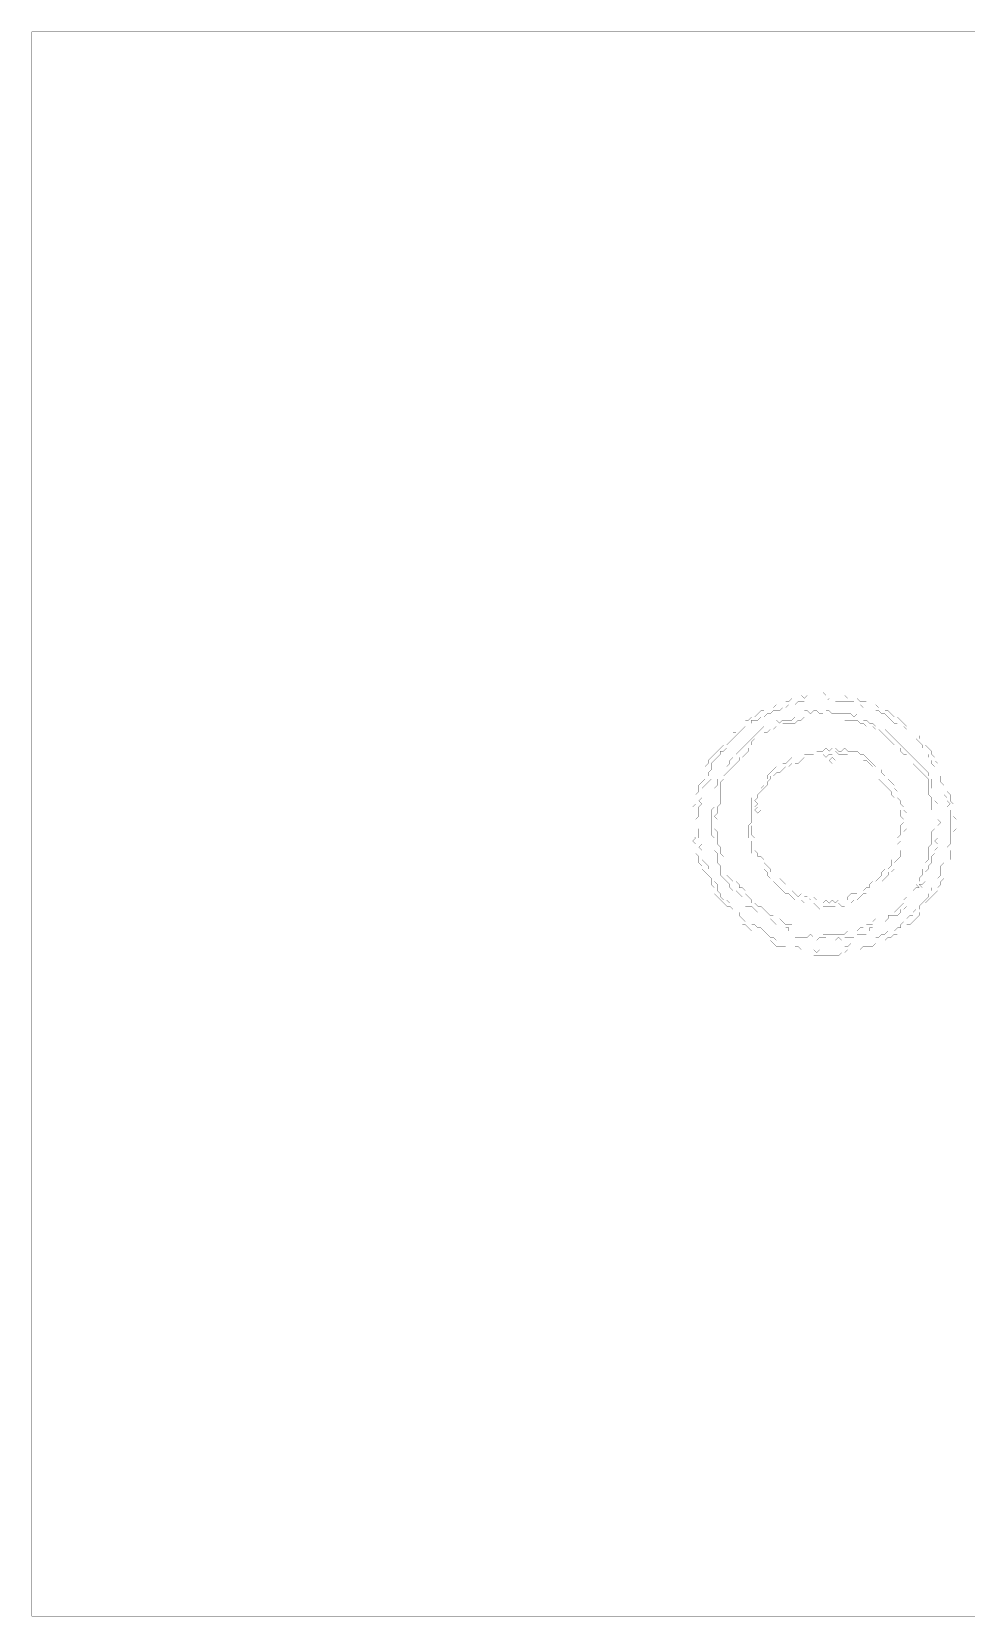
# Model space of a CAD drawing. Header units: metres. Extents: x 0 to 5007, y -5007 to 0.
# Drawn here: x 0 to 2970, y -5007 to 0 of the extents above; entities that cross this region are included whole.
import ezdxf

# ---------------------------------------------------------------- set-up
doc = ezdxf.new("R2010")
doc.units = ezdxf.units.M
doc.layers.add('conductor', color=1, linetype='Continuous')
doc.layers.add('substrate', color=5, linetype='Continuous')

msp = doc.modelspace()

# ---------------------------------------------------------------- linework, layer by layer
at = {"layer": 'conductor', "const_width": 0.5}
for points in [[(2449.7, -2106.7), (2439.9, -2116.5), (2430.1, -2116.5), (2420.3, -2116.5), (2410.5, -2126.3), (2400.7, -2126.3), (2390.9, -2126.3), (2381.1, -2136.1), (2371.3, -2136.1), (2361.5, -2145.9), (2351.7, -2145.9), (2341.9, -2145.9), (2332.1, -2155.7), (2322.3, -2155.7), (2312.5, -2165.5), (2302.7, -2165.5), (2292.9, -2175.3), (2283.1, -2175.3), (2273.3, -2175.3), (2273.3, -2185.1), (2263.5, -2194.9), (2253.7, -2194.9), (2243.9, -2204.7), (2234.1, -2214.5), (2224.3, -2224.3), (2214.5, -2234.1), (2204.7, -2243.9), (2194.9, -2253.7), (2194.9, -2263.5), (2185.1, -2273.3), (2175.3, -2273.3), (2175.3, -2283.1), (2165.5, -2292.9), (2155.7, -2302.7), (2145.9, -2312.5), (2145.9, -2322.3), (2145.9, -2332.1), (2136.1, -2341.9), (2136.1, -2351.7), (2145.9, -2361.5), (2136.1, -2371.3), (2126.3, -2381.1), (2116.5, -2390.9), (2116.5, -2400.7), (2116.5, -2410.5), (2116.5, -2420.3), (2106.7, -2430.1), (2116.5, -2439.9), (2106.7, -2449.7), (2106.7, -2459.5), (2106.7, -2469.3), (2106.7, -2479.1), (2096.9, -2488.9), (2096.9, -2498.7), (2096.9, -2508.5), (2106.7, -2518.3), (2106.7, -2528.1), (2106.7, -2537.9), (2106.7, -2547.7), (2116.5, -2557.5), (2116.5, -2567.3), (2106.7, -2577.1), (2116.5, -2586.9), (2116.5, -2596.7), (2116.5, -2606.5), (2116.5, -2616.3), (2126.3, -2626.1), (2136.1, -2635.9), (2136.1, -2645.7), (2145.9, -2655.5), (2155.7, -2665.3), (2155.7, -2675.1), (2155.7, -2684.9), (2165.5, -2694.7), (2165.5, -2704.5), (2165.5, -2714.3), (2175.3, -2724.1), (2175.3, -2733.9), (2185.1, -2743.7), (2194.9, -2743.7), (2204.7, -2753.5), (2214.5, -2753.5), (2224.3, -2763.3), (2224.3, -2773.1), (2234.1, -2782.9), (2234.1, -2792.7), (2243.9, -2802.5), (2253.7, -2812.3), (2263.5, -2812.3), (2273.3, -2822.1), (2283.1, -2822.1), (2292.9, -2831.9), (2302.7, -2831.9), (2312.5, -2841.7), (2322.3, -2851.5), (2332.1, -2861.3), (2341.9, -2861.3), (2351.7, -2871.1), (2361.5, -2871.1), (2371.3, -2880.9), (2381.1, -2880.9), (2390.9, -2880.9), (2400.7, -2880.9), (2410.5, -2890.7), (2420.3, -2890.7), (2430.1, -2900.5), (2439.9, -2900.5), (2449.7, -2900.5), (2459.5, -2900.5), (2469.3, -2900.5), (2479.1, -2910.3), (2488.9, -2900.5), (2498.7, -2900.5), (2508.5, -2900.5), (2518.3, -2900.5), (2528.1, -2900.5), (2537.9, -2900.5), (2547.7, -2900.5), (2557.5, -2900.5), (2567.3, -2890.7), (2577.1, -2890.7), (2586.9, -2880.9), (2596.7, -2880.9), (2606.5, -2880.9), (2616.3, -2871.1), (2626.1, -2871.1), (2635.9, -2871.1), (2645.7, -2871.1), (2655.5, -2871.1), (2665.3, -2861.3), (2675.1, -2861.3), (2684.9, -2851.5), (2694.7, -2851.5), (2704.5, -2841.7), (2714.3, -2841.7), (2724.1, -2841.7), (2733.9, -2831.9), (2743.7, -2831.9), (2743.7, -2822.1), (2753.5, -2812.3), (2763.3, -2812.3), (2763.3, -2802.5), (2773.1, -2792.7), (2782.9, -2792.7), (2782.9, -2782.9), (2792.7, -2773.1), (2802.5, -2773.1), (2802.5, -2763.3), (2812.3, -2753.5), (2822.1, -2743.7), (2831.9, -2733.9), (2831.9, -2724.1), (2841.7, -2714.3), (2841.7, -2704.5), (2851.5, -2694.7), (2861.3, -2684.9), (2861.3, -2675.1), (2871.1, -2665.3), (2871.1, -2655.5), (2871.1, -2645.7), (2871.1, -2635.9), (2880.9, -2626.1), (2880.9, -2616.3), (2880.9, -2606.5), (2890.7, -2596.7), (2890.7, -2586.9), (2890.7, -2577.1), (2900.5, -2567.3), (2900.5, -2557.5), (2900.5, -2547.7), (2900.5, -2537.9), (2900.5, -2528.1), (2900.5, -2518.3), (2900.5, -2508.5), (2900.5, -2498.7), (2900.5, -2488.9), (2900.5, -2479.1), (2900.5, -2469.3), (2900.5, -2459.5), (2890.7, -2449.7), (2900.5, -2439.9), (2890.7, -2430.1), (2890.7, -2420.3), (2880.9, -2410.5), (2880.9, -2400.7), (2880.9, -2390.9), (2880.9, -2381.1), (2871.1, -2371.3), (2871.1, -2361.5), (2871.1, -2351.7), (2861.3, -2351.7), (2851.5, -2341.9), (2851.5, -2332.1), (2851.5, -2322.3), (2841.7, -2312.5), (2841.7, -2302.7), (2831.9, -2292.9), (2831.9, -2283.1), (2822.1, -2273.3), (2812.3, -2263.5), (2812.3, -2253.7), (2802.5, -2243.9), (2792.7, -2234.1), (2792.7, -2224.3), (2782.9, -2224.3), (2773.1, -2224.3), (2763.3, -2214.5), (2763.3, -2204.7), (2753.5, -2194.9), (2743.7, -2194.9), (2733.9, -2185.1), (2724.1, -2185.1), (2714.3, -2175.3), (2704.5, -2165.5), (2694.7, -2155.7), (2684.9, -2155.7), (2675.1, -2145.9), (2665.3, -2145.9), (2655.5, -2136.1), (2645.7, -2136.1), (2635.9, -2136.1), (2626.1, -2136.1), (2616.3, -2126.3), (2606.5, -2126.3), (2596.7, -2116.5), (2586.9, -2116.5), (2577.1, -2116.5), (2567.3, -2116.5), (2557.5, -2116.5), (2547.7, -2116.5), (2537.9, -2116.5), (2528.1, -2106.7), (2518.3, -2106.7), (2508.5, -2116.5), (2498.7, -2106.7), (2488.9, -2106.7), (2479.1, -2106.7), (2469.3, -2106.7), (2459.5, -2106.7)], [(2430.1, -2155.7), (2439.9, -2145.9), (2449.7, -2145.9), (2459.5, -2155.7), (2469.3, -2145.9), (2479.1, -2145.9), (2488.9, -2155.7), (2498.7, -2155.7), (2508.5, -2145.9), (2518.3, -2145.9), (2528.1, -2155.7), (2537.9, -2155.7), (2547.7, -2155.7), (2557.5, -2155.7), (2567.3, -2155.7), (2577.1, -2155.7), (2586.9, -2155.7), (2596.7, -2165.5), (2606.5, -2155.7), (2616.3, -2165.5), (2626.1, -2175.3), (2635.9, -2175.3), (2645.7, -2185.1), (2655.5, -2185.1), (2665.3, -2194.9), (2675.1, -2194.9), (2684.9, -2204.7), (2694.7, -2204.7), (2704.5, -2214.5), (2714.3, -2224.3), (2724.1, -2234.1), (2733.9, -2243.9), (2743.7, -2253.7), (2753.5, -2263.5), (2763.3, -2273.3), (2773.1, -2283.1), (2782.9, -2292.9), (2792.7, -2302.7), (2802.5, -2312.5), (2812.3, -2322.3), (2822.1, -2332.1), (2831.9, -2341.9), (2831.9, -2351.7), (2841.7, -2361.5), (2841.7, -2371.3), (2841.7, -2381.1), (2841.7, -2390.9), (2851.5, -2400.7), (2851.5, -2410.5), (2851.5, -2420.3), (2851.5, -2430.1), (2861.3, -2439.9), (2861.3, -2449.7), (2861.3, -2459.5), (2861.3, -2469.3), (2861.3, -2479.1), (2861.3, -2488.9), (2871.1, -2498.7), (2861.3, -2508.5), (2861.3, -2518.3), (2861.3, -2528.1), (2861.3, -2537.9), (2861.3, -2547.7), (2851.5, -2557.5), (2861.3, -2567.3), (2861.3, -2577.1), (2851.5, -2586.9), (2851.5, -2596.7), (2841.7, -2606.5), (2841.7, -2616.3), (2841.7, -2626.1), (2831.9, -2635.9), (2831.9, -2645.7), (2822.1, -2655.5), (2822.1, -2665.3), (2822.1, -2675.1), (2822.1, -2684.9), (2812.3, -2694.7), (2802.5, -2694.7), (2812.3, -2704.5), (2802.5, -2714.3), (2792.7, -2714.3), (2792.7, -2724.1), (2782.9, -2733.9), (2773.1, -2743.7), (2763.3, -2743.7), (2763.3, -2753.5), (2763.3, -2763.3), (2753.5, -2773.1), (2743.7, -2773.1), (2743.7, -2782.9), (2733.9, -2792.7), (2724.1, -2792.7), (2714.3, -2792.7), (2704.5, -2792.7), (2704.5, -2802.5), (2694.7, -2812.3), (2684.9, -2812.3), (2675.1, -2812.3), (2665.3, -2822.1), (2655.5, -2831.9), (2645.7, -2831.9), (2645.7, -2841.7), (2635.9, -2851.5), (2626.1, -2851.5), (2616.3, -2851.5), (2606.5, -2851.5), (2596.7, -2861.3), (2586.9, -2861.3), (2577.1, -2861.3), (2567.3, -2861.3), (2557.5, -2871.1), (2547.7, -2861.3), (2537.9, -2871.1), (2528.1, -2871.1), (2518.3, -2871.1), (2508.5, -2861.3), (2498.7, -2861.3), (2488.9, -2861.3), (2479.1, -2871.1), (2469.3, -2861.3), (2459.5, -2851.5), (2449.7, -2861.3), (2439.9, -2861.3), (2430.1, -2861.3), (2420.3, -2861.3), (2410.5, -2861.3), (2400.7, -2851.5), (2390.9, -2841.7), (2390.9, -2831.9), (2381.1, -2831.9), (2371.3, -2822.1), (2361.5, -2812.3), (2351.7, -2822.1), (2341.9, -2812.3), (2332.1, -2802.5), (2322.3, -2802.5), (2312.5, -2792.7), (2302.7, -2782.9), (2292.9, -2782.9), (2283.1, -2773.1), (2273.3, -2763.3), (2263.5, -2763.3), (2253.7, -2763.3), (2243.9, -2753.5), (2243.9, -2743.7), (2243.9, -2733.9), (2234.1, -2724.1), (2224.3, -2714.3), (2214.5, -2714.3), (2204.7, -2704.5), (2204.7, -2694.7), (2194.9, -2684.9), (2185.1, -2675.1), (2175.3, -2665.3), (2175.3, -2655.5), (2175.3, -2645.7), (2175.3, -2635.9), (2165.5, -2626.1), (2165.5, -2616.3), (2165.5, -2606.5), (2165.5, -2596.7), (2155.7, -2586.9), (2155.7, -2577.1), (2155.7, -2567.3), (2155.7, -2557.5), (2155.7, -2547.7), (2145.9, -2537.9), (2145.9, -2528.1), (2145.9, -2518.3), (2145.9, -2508.5), (2145.9, -2498.7), (2145.9, -2488.9), (2145.9, -2479.1), (2145.9, -2469.3), (2145.9, -2459.5), (2155.7, -2449.7), (2155.7, -2439.9), (2155.7, -2430.1), (2155.7, -2420.3), (2155.7, -2410.5), (2155.7, -2400.7), (2155.7, -2390.9), (2165.5, -2381.1), (2165.5, -2371.3), (2165.5, -2361.5), (2175.3, -2351.7), (2185.1, -2341.9), (2194.9, -2332.1), (2194.9, -2322.3), (2204.7, -2312.5), (2204.7, -2302.7), (2214.5, -2292.9), (2224.3, -2292.9), (2224.3, -2283.1), (2234.1, -2273.3), (2243.9, -2263.5), (2253.7, -2253.7), (2263.5, -2243.9), (2273.3, -2234.1), (2283.1, -2224.3), (2292.9, -2214.5), (2302.7, -2204.7), (2312.5, -2194.9), (2322.3, -2194.9), (2332.1, -2194.9), (2341.9, -2185.1), (2351.7, -2175.3), (2361.5, -2185.1), (2371.3, -2175.3), (2381.1, -2175.3), (2390.9, -2175.3), (2400.7, -2175.3), (2410.5, -2165.5), (2420.3, -2165.5)], [(2537.9, -2273.3), (2528.1, -2283.1), (2518.3, -2283.1), (2508.5, -2292.9), (2498.7, -2283.1), (2488.9, -2292.9), (2479.1, -2292.9), (2469.3, -2292.9), (2459.5, -2292.9), (2449.7, -2292.9), (2439.9, -2292.9), (2430.1, -2302.7), (2420.3, -2312.5), (2410.5, -2312.5), (2400.7, -2302.7), (2400.7, -2312.5), (2390.9, -2322.3), (2381.1, -2322.3), (2371.3, -2332.1), (2361.5, -2341.9), (2351.7, -2341.9), (2341.9, -2351.7), (2332.1, -2351.7), (2332.1, -2361.5), (2322.3, -2371.3), (2322.3, -2381.1), (2312.5, -2390.9), (2302.7, -2400.7), (2292.9, -2410.5), (2292.9, -2420.3), (2283.1, -2430.1), (2292.9, -2439.9), (2283.1, -2449.7), (2283.1, -2459.5), (2283.1, -2469.3), (2283.1, -2479.1), (2283.1, -2488.9), (2283.1, -2498.7), (2273.3, -2508.5), (2273.3, -2518.3), (2273.3, -2528.1), (2273.3, -2537.9), (2283.1, -2547.7), (2283.1, -2557.5), (2283.1, -2567.3), (2283.1, -2577.1), (2283.1, -2586.9), (2292.9, -2596.7), (2292.9, -2606.5), (2302.7, -2606.5), (2312.5, -2616.3), (2312.5, -2626.1), (2322.3, -2635.9), (2332.1, -2645.7), (2332.1, -2655.5), (2341.9, -2665.3), (2351.7, -2675.1), (2361.5, -2675.1), (2371.3, -2684.9), (2381.1, -2694.7), (2381.1, -2704.5), (2390.9, -2714.3), (2400.7, -2714.3), (2410.5, -2724.1), (2420.3, -2733.9), (2430.1, -2724.1), (2439.9, -2733.9), (2449.7, -2733.9), (2459.5, -2743.7), (2469.3, -2733.9), (2479.1, -2743.7), (2479.1, -2753.5), (2488.9, -2753.5), (2498.7, -2753.5), (2508.5, -2743.7), (2518.3, -2753.5), (2528.1, -2743.7), (2537.9, -2753.5), (2547.7, -2743.7), (2557.5, -2743.7), (2567.3, -2743.7), (2577.1, -2743.7), (2577.1, -2733.9), (2586.9, -2724.1), (2596.7, -2724.1), (2606.5, -2724.1), (2616.3, -2714.3), (2626.1, -2714.3), (2635.9, -2704.5), (2645.7, -2704.5), (2645.7, -2694.7), (2655.5, -2684.9), (2665.3, -2684.9), (2675.1, -2675.1), (2684.9, -2665.3), (2684.9, -2655.5), (2694.7, -2645.7), (2704.5, -2645.7), (2714.3, -2635.9), (2714.3, -2626.1), (2714.3, -2616.3), (2724.1, -2606.5), (2733.9, -2596.7), (2733.9, -2586.9), (2733.9, -2577.1), (2733.9, -2567.3), (2743.7, -2557.5), (2733.9, -2547.7), (2743.7, -2537.9), (2743.7, -2528.1), (2743.7, -2518.3), (2743.7, -2508.5), (2753.5, -2498.7), (2753.5, -2488.9), (2743.7, -2479.1), (2743.7, -2469.3), (2743.7, -2459.5), (2733.9, -2449.7), (2724.1, -2439.9), (2724.1, -2430.1), (2724.1, -2420.3), (2714.3, -2410.5), (2714.3, -2400.7), (2704.5, -2390.9), (2694.7, -2381.1), (2684.9, -2371.3), (2675.1, -2361.5), (2684.9, -2351.7), (2675.1, -2351.7), (2665.3, -2341.9), (2655.5, -2332.1), (2655.5, -2322.3), (2645.7, -2312.5), (2635.9, -2302.7), (2626.1, -2302.7), (2616.3, -2292.9), (2606.5, -2292.9), (2596.7, -2292.9), (2586.9, -2292.9), (2577.1, -2283.1), (2567.3, -2283.1), (2557.5, -2283.1), (2547.7, -2283.1)], [(2518.3, -2302.7), (2528.1, -2292.9), (2537.9, -2302.7), (2528.1, -2312.5)], [(2283.1, -2459.5), (2292.9, -2449.7), (2302.7, -2459.5), (2292.9, -2469.3)]]:
    msp.add_lwpolyline(points, close=True, dxfattribs=at)
at = {"layer": 'substrate', "const_width": 0.5}
msp.add_lwpolyline([(2978.8, 0), (2969, 0), (2959.2, 0), (2949.4, 0), (2939.6, 0), (2929.8, 0), (2920.1, 0), (2910.3, 0), (2900.5, 0), (2890.7, 0), (2880.9, 0), (2871.1, 0), (2861.3, 0), (2851.5, 0), (2841.7, 0), (2831.9, 0), (2822.1, 0), (2812.3, 0), (2802.5, 0), (2792.7, 0), (2782.9, 0), (2773.1, 0), (2763.3, 0), (2753.5, 0), (2743.7, 0), (2733.9, 0), (2724.1, 0), (2714.3, 0), (2704.5, 0), (2694.7, 0), (2684.9, 0), (2675.1, 0), (2665.3, 0), (2655.5, 0), (2645.7, 0), (2635.9, 0), (2626.1, 0), (2616.3, 0), (2606.5, 0), (2596.7, 0), (2586.9, 0), (2577.1, 0), (2567.3, 0), (2557.5, 0), (2547.7, 0), (2537.9, 0), (2528.1, 0), (2518.3, 0), (2508.5, 0), (2498.7, 0), (2488.9, 0), (2479.1, 0), (2469.3, 0), (2459.5, 0), (2449.7, 0), (2439.9, 0), (2430.1, 0), (2420.3, 0), (2410.5, 0), (2400.7, 0), (2390.9, 0), (2381.1, 0), (2371.3, 0), (2361.5, 0), (2351.7, 0), (2341.9, 0), (2332.1, 0), (2322.3, 0), (2312.5, 0), (2302.7, 0), (2292.9, 0), (2283.1, 0), (2273.3, 0), (2263.5, 0), (2253.7, 0), (2243.9, 0), (2234.1, 0), (2224.3, 0), (2214.5, 0), (2204.7, 0), (2194.9, 0), (2185.1, 0), (2175.3, 0), (2165.5, 0), (2155.7, 0), (2145.9, 0), (2136.1, 0), (2126.3, 0), (2116.5, 0), (2106.7, 0), (2096.9, 0), (2087.2, 0), (2077.4, 0), (2067.6, 0), (2057.8, 0), (2048, 0), (2038.2, 0), (2028.4, 0), (2018.6, 0), (2008.8, 0), (1999, 0), (1989.2, 0), (1979.4, 0), (1969.6, 0), (1959.8, 0), (1950, 0), (1940.2, 0), (1930.4, 0), (1920.6, 0), (1910.8, 0), (1901, 0), (1891.2, 0), (1881.4, 0), (1871.6, 0), (1861.8, 0), (1852, 0), (1842.2, 0), (1832.4, 0), (1822.6, 0), (1812.8, 0), (1803, 0), (1793.2, 0), (1783.4, 0), (1773.6, 0), (1763.8, 0), (1754, 0), (1744.2, 0), (1734.4, 0), (1724.6, 0), (1714.8, 0), (1705, 0), (1695.2, 0), (1685.4, 0), (1675.6, 0), (1665.8, 0), (1656, 0), (1646.2, 0), (1636.4, 0), (1626.6, 0), (1616.8, 0), (1607, 0), (1597.2, 0), (1587.4, 0), (1577.6, 0), (1567.8, 0), (1558, 0), (1548.2, 0), (1538.4, 0), (1528.6, 0), (1518.8, 0), (1509, 0), (1499.2, 0), (1489.4, 0), (1479.6, 0), (1469.8, 0), (1460, 0), (1450.2, 0), (1440.4, 0), (1430.6, 0), (1420.8, 0), (1411, 0), (1401.2, 0), (1391.4, 0), (1381.6, 0), (1371.8, 0), (1362, 0), (1352.2, 0), (1342.4, 0), (1332.6, 0), (1322.8, 0), (1313, 0), (1303.2, 0), (1293.4, 0), (1283.6, 0), (1273.8, 0), (1264, 0), (1254.2, 0), (1244.5, 0), (1234.7, 0), (1224.9, 0), (1215.1, 0), (1205.3, 0), (1195.5, 0), (1185.7, 0), (1175.9, 0), (1166.1, 0), (1156.3, 0), (1146.5, 0), (1136.7, 0), (1126.9, 0), (1117.1, 0), (1107.3, 0), (1097.5, 0), (1087.7, 0), (1077.9, 0), (1068.1, 0), (1058.3, 0), (1048.5, 0), (1038.7, 0), (1028.9, 0), (1019.1, 0), (1009.3, 0), (999.5, 0), (989.7, 0), (979.9, 0), (970.1, 0), (960.3, 0), (950.5, 0), (940.7, 0), (930.9, 0), (921.1, 0), (911.3, 0), (901.5, 0), (891.7, 0), (881.9, 0), (872.1, 0), (862.3, 0), (852.5, 0), (842.7, 0), (832.9, 0), (823.1, 0), (813.3, 0), (803.5, 0), (793.7, 0), (783.9, 0), (774.1, 0), (764.3, 0), (754.5, 0), (744.7, 0), (734.9, 0), (725.1, 0), (715.3, 0), (705.5, 0), (695.7, 0), (685.9, 0), (676.1, 0), (666.3, 0), (656.5, 0), (646.7, 0), (636.9, 0), (627.1, 0), (617.3, 0), (607.5, 0), (597.7, 0), (587.9, 0), (578.1, 0), (568.3, 0), (558.5, 0), (548.7, 0), (538.9, 0), (529.1, 0), (519.3, 0), (509.5, 0), (499.7, 0), (489.9, 0), (480.1, 0), (470.3, 0), (460.5, 0), (450.7, 0), (440.9, 0), (431.1, 0), (421.3, 0), (411.6, 0), (401.8, 0), (392, 0), (382.2, 0), (372.4, 0), (362.6, 0), (352.8, 0), (343, 0), (333.2, 0), (323.4, 0), (313.6, 0), (303.8, 0), (294, 0), (284.2, 0), (274.4, 0), (264.6, 0), (254.8, 0), (245, 0), (235.2, 0), (225.4, 0), (215.6, 0), (205.8, 0), (196, 0), (186.2, 0), (176.4, 0), (166.6, 0), (156.8, 0), (147, 0), (137.2, 0), (127.4, 0), (117.6, 0), (107.8, 0), (98, 0), (88.2, 0), (78.4, 0), (68.6, 0), (58.8, 0), (49, 0), (39.2, 0), (29.4, 0), (19.6, 0), (9.8, 0), (0, 0), (0, -9.8), (0, -19.6), (0, -29.4), (0, -39.2), (0, -49), (0, -58.8), (0, -68.6), (0, -78.4), (0, -88.2), (0, -98), (0, -107.8), (0, -117.6), (0, -127.4), (0, -137.2), (0, -147), (0, -156.8), (0, -166.6), (0, -176.4), (0, -186.2), (0, -196), (0, -205.8), (0, -215.6), (0, -225.4), (0, -235.2), (0, -245), (0, -254.8), (0, -264.6), (0, -274.4), (0, -284.2), (0, -294), (0, -303.8), (0, -313.6), (0, -323.4), (0, -333.2), (0, -343), (0, -352.8), (0, -362.6), (0, -372.4), (0, -382.2), (0, -392), (0, -401.8), (0, -411.6), (0, -421.3), (0, -431.1), (0, -440.9), (0, -450.7), (0, -460.5), (0, -470.3), (0, -480.1), (0, -489.9), (0, -499.7), (0, -509.5), (0, -519.3), (0, -529.1), (0, -538.9), (0, -548.7), (0, -558.5), (0, -568.3), (0, -578.1), (0, -587.9), (0, -597.7), (0, -607.5), (0, -617.3), (0, -627.1), (0, -636.9), (0, -646.7), (0, -656.5), (0, -666.3), (0, -676.1), (0, -685.9), (0, -695.7), (0, -705.5), (0, -715.3), (0, -725.1), (0, -734.9), (0, -744.7), (0, -754.5), (0, -764.3), (0, -774.1), (0, -783.9), (0, -793.7), (0, -803.5), (0, -813.3), (0, -823.1), (0, -832.9), (0, -842.7), (0, -852.5), (0, -862.3), (0, -872.1), (0, -881.9), (0, -891.7), (0, -901.5), (0, -911.3), (0, -921.1), (0, -930.9), (0, -940.7), (0, -950.5), (0, -960.3), (0, -970.1), (0, -979.9), (0, -989.7), (0, -999.5), (0, -1009.3), (0, -1019.1), (0, -1028.9), (0, -1038.7), (0, -1048.5), (0, -1058.3), (0, -1068.1), (0, -1077.9), (0, -1087.7), (0, -1097.5), (0, -1107.3), (0, -1117.1), (0, -1126.9), (0, -1136.7), (0, -1146.5), (0, -1156.3), (0, -1166.1), (0, -1175.9), (0, -1185.7), (0, -1195.5), (0, -1205.3), (0, -1215.1), (0, -1224.9), (0, -1234.7), (0, -1244.5), (0, -1254.2), (0, -1264), (0, -1273.8), (0, -1283.6), (0, -1293.4), (0, -1303.2), (0, -1313), (0, -1322.8), (0, -1332.6), (0, -1342.4), (0, -1352.2), (0, -1362), (0, -1371.8), (0, -1381.6), (0, -1391.4), (0, -1401.2), (0, -1411), (0, -1420.8), (0, -1430.6), (0, -1440.4), (0, -1450.2), (0, -1460), (0, -1469.8), (0, -1479.6), (0, -1489.4), (0, -1499.2), (0, -1509), (0, -1518.8), (0, -1528.6), (0, -1538.4), (0, -1548.2), (0, -1558), (0, -1567.8), (0, -1577.6), (0, -1587.4), (0, -1597.2), (0, -1607), (0, -1616.8), (0, -1626.6), (0, -1636.4), (0, -1646.2), (0, -1656), (0, -1665.8), (0, -1675.6), (0, -1685.4), (0, -1695.2), (0, -1705), (0, -1714.8), (0, -1724.6), (0, -1734.4), (0, -1744.2), (0, -1754), (0, -1763.8), (0, -1773.6), (0, -1783.4), (0, -1793.2), (0, -1803), (0, -1812.8), (0, -1822.6), (0, -1832.4), (0, -1842.2), (0, -1852), (0, -1861.8), (0, -1871.6), (0, -1881.4), (0, -1891.2), (0, -1901), (0, -1910.8), (0, -1920.6), (0, -1930.4), (0, -1940.2), (0, -1950), (0, -1959.8), (0, -1969.6), (0, -1979.4), (0, -1989.2), (0, -1999), (0, -2008.8), (0, -2018.6), (0, -2028.4), (0, -2038.2), (0, -2048), (0, -2057.8), (0, -2067.6), (0, -2077.4), (0, -2087.2), (0, -2096.9), (0, -2106.7), (0, -2116.5), (0, -2126.3), (0, -2136.1), (0, -2145.9), (0, -2155.7), (0, -2165.5), (0, -2175.3), (0, -2185.1), (0, -2194.9), (0, -2204.7), (0, -2214.5), (0, -2224.3), (0, -2234.1), (0, -2243.9), (0, -2253.7), (0, -2263.5), (0, -2273.3), (0, -2283.1), (0, -2292.9), (0, -2302.7), (0, -2312.5), (0, -2322.3), (0, -2332.1), (0, -2341.9), (0, -2351.7), (0, -2361.5), (0, -2371.3), (0, -2381.1), (0, -2390.9), (0, -2400.7), (0, -2410.5), (0, -2420.3), (0, -2430.1), (0, -2439.9), (0, -2449.7), (0, -2459.5), (0, -2469.3), (0, -2479.1), (0, -2488.9), (0, -2498.7), (0, -2508.5), (0, -2518.3), (0, -2528.1), (0, -2537.9), (0, -2547.7), (0, -2557.5), (0, -2567.3), (0, -2577.1), (0, -2586.9), (0, -2596.7), (0, -2606.5), (0, -2616.3), (0, -2626.1), (0, -2635.9), (0, -2645.7), (0, -2655.5), (0, -2665.3), (0, -2675.1), (0, -2684.9), (0, -2694.7), (0, -2704.5), (0, -2714.3), (0, -2724.1), (0, -2733.9), (0, -2743.7), (0, -2753.5), (0, -2763.3), (0, -2773.1), (0, -2782.9), (0, -2792.7), (0, -2802.5), (0, -2812.3), (0, -2822.1), (0, -2831.9), (0, -2841.7), (0, -2851.5), (0, -2861.3), (0, -2871.1), (0, -2880.9), (0, -2890.7), (0, -2900.5), (0, -2910.3), (0, -2920.1), (0, -2929.8), (0, -2939.6), (0, -2949.4), (0, -2959.2), (0, -2969), (0, -2978.8), (0, -2988.6), (0, -2998.4), (0, -3008.2), (0, -3018), (0, -3027.8), (0, -3037.6), (0, -3047.4), (0, -3057.2), (0, -3067), (0, -3076.8), (0, -3086.6), (0, -3096.4), (0, -3106.2), (0, -3116), (0, -3125.8), (0, -3135.6), (0, -3145.4), (0, -3155.2), (0, -3165), (0, -3174.8), (0, -3184.6), (0, -3194.4), (0, -3204.2), (0, -3214), (0, -3223.8), (0, -3233.6), (0, -3243.4), (0, -3253.2), (0, -3263), (0, -3272.8), (0, -3282.6), (0, -3292.4), (0, -3302.2), (0, -3312), (0, -3321.8), (0, -3331.6), (0, -3341.4), (0, -3351.2), (0, -3361), (0, -3370.8), (0, -3380.6), (0, -3390.4), (0, -3400.2), (0, -3410), (0, -3419.8), (0, -3429.6), (0, -3439.4), (0, -3449.2), (0, -3459), (0, -3468.8), (0, -3478.6), (0, -3488.4), (0, -3498.2), (0, -3508), (0, -3517.8), (0, -3527.6), (0, -3537.4), (0, -3547.2), (0, -3557), (0, -3566.8), (0, -3576.6), (0, -3586.4), (0, -3596.2), (0, -3606), (0, -3615.8), (0, -3625.6), (0, -3635.4), (0, -3645.2), (0, -3655), (0, -3664.8), (0, -3674.6), (0, -3684.4), (0, -3694.2), (0, -3704), (0, -3713.8), (0, -3723.6), (0, -3733.4), (0, -3743.2), (0, -3753), (0, -3762.8), (0, -3772.5), (0, -3782.3), (0, -3792.1), (0, -3801.9), (0, -3811.7), (0, -3821.5), (0, -3831.3), (0, -3841.1), (0, -3850.9), (0, -3860.7), (0, -3870.5), (0, -3880.3), (0, -3890.1), (0, -3899.9), (0, -3909.7), (0, -3919.5), (0, -3929.3), (0, -3939.1), (0, -3948.9), (0, -3958.7), (0, -3968.5), (0, -3978.3), (0, -3988.1), (0, -3997.9), (0, -4007.7), (0, -4017.5), (0, -4027.3), (0, -4037.1), (0, -4046.9), (0, -4056.7), (0, -4066.5), (0, -4076.3), (0, -4086.1), (0, -4095.9), (0, -4105.7), (0, -4115.5), (0, -4125.3), (0, -4135.1), (0, -4144.9), (0, -4154.7), (0, -4164.5), (0, -4174.3), (0, -4184.1), (0, -4193.9), (0, -4203.7), (0, -4213.5), (0, -4223.3), (0, -4233.1), (0, -4242.9), (0, -4252.7), (0, -4262.5), (0, -4272.3), (0, -4282.1), (0, -4291.9), (0, -4301.7), (0, -4311.5), (0, -4321.3), (0, -4331.1), (0, -4340.9), (0, -4350.7), (0, -4360.5), (0, -4370.3), (0, -4380.1), (0, -4389.9), (0, -4399.7), (0, -4409.5), (0, -4419.3), (0, -4429.1), (0, -4438.9), (0, -4448.7), (0, -4458.5), (0, -4468.3), (0, -4478.1), (0, -4487.9), (0, -4497.7), (0, -4507.5), (0, -4517.3), (0, -4527.1), (0, -4536.9), (0, -4546.7), (0, -4556.5), (0, -4566.3), (0, -4576.1), (0, -4585.9), (0, -4595.7), (0, -4605.4), (0, -4615.2), (0, -4625), (0, -4634.8), (0, -4644.6), (0, -4654.4), (0, -4664.2), (0, -4674), (0, -4683.8), (0, -4693.6), (0, -4703.4), (0, -4713.2), (0, -4723), (0, -4732.8), (0, -4742.6), (0, -4752.4), (0, -4762.2), (0, -4772), (0, -4781.8), (0, -4791.6), (0, -4801.4), (0, -4811.2), (0, -4821), (0, -4830.8), (0, -4840.6), (0, -4850.4), (0, -4860.2), (0, -4870), (0, -4879.8), (0, -4889.6), (0, -4899.4), (0, -4909.2), (0, -4919), (0, -4928.8), (0, -4938.6), (0, -4948.4), (0, -4958.2), (0, -4968), (0, -4977.8), (0, -4987.6), (0, -4997.4), (0, -5007.2), (9.8, -5007.2), (19.6, -5007.2), (29.4, -5007.2), (39.2, -5007.2), (49, -5007.2), (58.8, -5007.2), (68.6, -5007.2), (78.4, -5007.2), (88.2, -5007.2), (98, -5007.2), (107.8, -5007.2), (117.6, -5007.2), (127.4, -5007.2), (137.2, -5007.2), (147, -5007.2), (156.8, -5007.2), (166.6, -5007.2), (176.4, -5007.2), (186.2, -5007.2), (196, -5007.2), (205.8, -5007.2), (215.6, -5007.2), (225.4, -5007.2), (235.2, -5007.2), (245, -5007.2), (254.8, -5007.2), (264.6, -5007.2), (274.4, -5007.2), (284.2, -5007.2), (294, -5007.2), (303.8, -5007.2), (313.6, -5007.2), (323.4, -5007.2), (333.2, -5007.2), (343, -5007.2), (352.8, -5007.2), (362.6, -5007.2), (372.4, -5007.2), (382.2, -5007.2), (392, -5007.2), (401.8, -5007.2), (411.6, -5007.2), (421.3, -5007.2), (431.1, -5007.2), (440.9, -5007.2), (450.7, -5007.2), (460.5, -5007.2), (470.3, -5007.2), (480.1, -5007.2), (489.9, -5007.2), (499.7, -5007.2), (509.5, -5007.2), (519.3, -5007.2), (529.1, -5007.2), (538.9, -5007.2), (548.7, -5007.2), (558.5, -5007.2), (568.3, -5007.2), (578.1, -5007.2), (587.9, -5007.2), (597.7, -5007.2), (607.5, -5007.2), (617.3, -5007.2), (627.1, -5007.2), (636.9, -5007.2), (646.7, -5007.2), (656.5, -5007.2), (666.3, -5007.2), (676.1, -5007.2), (685.9, -5007.2), (695.7, -5007.2), (705.5, -5007.2), (715.3, -5007.2), (725.1, -5007.2), (734.9, -5007.2), (744.7, -5007.2), (754.5, -5007.2), (764.3, -5007.2), (774.1, -5007.2), (783.9, -5007.2), (793.7, -5007.2), (803.5, -5007.2), (813.3, -5007.2), (823.1, -5007.2), (832.9, -5007.2), (842.7, -5007.2), (852.5, -5007.2), (862.3, -5007.2), (872.1, -5007.2), (881.9, -5007.2), (891.7, -5007.2), (901.5, -5007.2), (911.3, -5007.2), (921.1, -5007.2), (930.9, -5007.2), (940.7, -5007.2), (950.5, -5007.2), (960.3, -5007.2), (970.1, -5007.2), (979.9, -5007.2), (989.7, -5007.2), (999.5, -5007.2), (1009.3, -5007.2), (1019.1, -5007.2), (1028.9, -5007.2), (1038.7, -5007.2), (1048.5, -5007.2), (1058.3, -5007.2), (1068.1, -5007.2), (1077.9, -5007.2), (1087.7, -5007.2), (1097.5, -5007.2), (1107.3, -5007.2), (1117.1, -5007.2), (1126.9, -5007.2), (1136.7, -5007.2), (1146.5, -5007.2), (1156.3, -5007.2), (1166.1, -5007.2), (1175.9, -5007.2), (1185.7, -5007.2), (1195.5, -5007.2), (1205.3, -5007.2), (1215.1, -5007.2), (1224.9, -5007.2), (1234.7, -5007.2), (1244.5, -5007.2), (1254.2, -5007.2), (1264, -5007.2), (1273.8, -5007.2), (1283.6, -5007.2), (1293.4, -5007.2), (1303.2, -5007.2), (1313, -5007.2), (1322.8, -5007.2), (1332.6, -5007.2), (1342.4, -5007.2), (1352.2, -5007.2), (1362, -5007.2), (1371.8, -5007.2), (1381.6, -5007.2), (1391.4, -5007.2), (1401.2, -5007.2), (1411, -5007.2), (1420.8, -5007.2), (1430.6, -5007.2), (1440.4, -5007.2), (1450.2, -5007.2), (1460, -5007.2), (1469.8, -5007.2), (1479.6, -5007.2), (1489.4, -5007.2), (1499.2, -5007.2), (1509, -5007.2), (1518.8, -5007.2), (1528.6, -5007.2), (1538.4, -5007.2), (1548.2, -5007.2), (1558, -5007.2), (1567.8, -5007.2), (1577.6, -5007.2), (1587.4, -5007.2), (1597.2, -5007.2), (1607, -5007.2), (1616.8, -5007.2), (1626.6, -5007.2), (1636.4, -5007.2), (1646.2, -5007.2), (1656, -5007.2), (1665.8, -5007.2), (1675.6, -5007.2), (1685.4, -5007.2), (1695.2, -5007.2), (1705, -5007.2), (1714.8, -5007.2), (1724.6, -5007.2), (1734.4, -5007.2), (1744.2, -5007.2), (1754, -5007.2), (1763.8, -5007.2), (1773.6, -5007.2), (1783.4, -5007.2), (1793.2, -5007.2), (1803, -5007.2), (1812.8, -5007.2), (1822.6, -5007.2), (1832.4, -5007.2), (1842.2, -5007.2), (1852, -5007.2), (1861.8, -5007.2), (1871.6, -5007.2), (1881.4, -5007.2), (1891.2, -5007.2), (1901, -5007.2), (1910.8, -5007.2), (1920.6, -5007.2), (1930.4, -5007.2), (1940.2, -5007.2), (1950, -5007.2), (1959.8, -5007.2), (1969.6, -5007.2), (1979.4, -5007.2), (1989.2, -5007.2), (1999, -5007.2), (2008.8, -5007.2), (2018.6, -5007.2), (2028.4, -5007.2), (2038.2, -5007.2), (2048, -5007.2), (2057.8, -5007.2), (2067.6, -5007.2), (2077.4, -5007.2), (2087.2, -5007.2), (2096.9, -5007.2), (2106.7, -5007.2), (2116.5, -5007.2), (2126.3, -5007.2), (2136.1, -5007.2), (2145.9, -5007.2), (2155.7, -5007.2), (2165.5, -5007.2), (2175.3, -5007.2), (2185.1, -5007.2), (2194.9, -5007.2), (2204.7, -5007.2), (2214.5, -5007.2), (2224.3, -5007.2), (2234.1, -5007.2), (2243.9, -5007.2), (2253.7, -5007.2), (2263.5, -5007.2), (2273.3, -5007.2), (2283.1, -5007.2), (2292.9, -5007.2), (2302.7, -5007.2), (2312.5, -5007.2), (2322.3, -5007.2), (2332.1, -5007.2), (2341.9, -5007.2), (2351.7, -5007.2), (2361.5, -5007.2), (2371.3, -5007.2), (2381.1, -5007.2), (2390.9, -5007.2), (2400.7, -5007.2), (2410.5, -5007.2), (2420.3, -5007.2), (2430.1, -5007.2), (2439.9, -5007.2), (2449.7, -5007.2), (2459.5, -5007.2), (2469.3, -5007.2), (2479.1, -5007.2), (2488.9, -5007.2), (2498.7, -5007.2), (2508.5, -5007.2), (2518.3, -5007.2), (2528.1, -5007.2), (2537.9, -5007.2), (2547.7, -5007.2), (2557.5, -5007.2), (2567.3, -5007.2), (2577.1, -5007.2), (2586.9, -5007.2), (2596.7, -5007.2), (2606.5, -5007.2), (2616.3, -5007.2), (2626.1, -5007.2), (2635.9, -5007.2), (2645.7, -5007.2), (2655.5, -5007.2), (2665.3, -5007.2), (2675.1, -5007.2), (2684.9, -5007.2), (2694.7, -5007.2), (2704.5, -5007.2), (2714.3, -5007.2), (2724.1, -5007.2), (2733.9, -5007.2), (2743.7, -5007.2), (2753.5, -5007.2), (2763.3, -5007.2), (2773.1, -5007.2), (2782.9, -5007.2), (2792.7, -5007.2), (2802.5, -5007.2), (2812.3, -5007.2), (2822.1, -5007.2), (2831.9, -5007.2), (2841.7, -5007.2), (2851.5, -5007.2), (2861.3, -5007.2), (2871.1, -5007.2), (2880.9, -5007.2), (2890.7, -5007.2), (2900.5, -5007.2), (2910.3, -5007.2), (2920.1, -5007.2), (2929.8, -5007.2), (2939.6, -5007.2), (2949.4, -5007.2), (2959.2, -5007.2), (2969, -5007.2), (2978.8, -5007.2)], dxfattribs=at)
for points in [[(2488.9, -2096.9), (2498.7, -2087.2), (2508.5, -2096.9), (2518.3, -2096.9), (2528.1, -2096.9), (2537.9, -2096.9), (2547.7, -2096.9), (2557.5, -2096.9), (2567.3, -2096.9), (2577.1, -2106.7), (2586.9, -2106.7), (2596.7, -2106.7), (2606.5, -2106.7), (2616.3, -2116.5), (2626.1, -2116.5), (2635.9, -2116.5), (2645.7, -2126.3), (2655.5, -2126.3), (2665.3, -2126.3), (2675.1, -2136.1), (2684.9, -2136.1), (2694.7, -2145.9), (2704.5, -2145.9), (2714.3, -2155.7), (2724.1, -2165.5), (2733.9, -2165.5), (2743.7, -2175.3), (2753.5, -2185.1), (2763.3, -2194.9), (2773.1, -2194.9), (2782.9, -2204.7), (2792.7, -2214.5), (2802.5, -2224.3), (2802.5, -2234.1), (2812.3, -2234.1), (2822.1, -2243.9), (2822.1, -2253.7), (2831.9, -2263.5), (2841.7, -2273.3), (2841.7, -2283.1), (2851.5, -2292.9), (2851.5, -2302.7), (2861.3, -2312.5), (2861.3, -2322.3), (2871.1, -2332.1), (2880.9, -2341.9), (2890.7, -2351.7), (2890.7, -2361.5), (2890.7, -2371.3), (2890.7, -2381.1), (2890.7, -2390.9), (2890.7, -2400.7), (2900.5, -2410.5), (2900.5, -2420.3), (2900.5, -2430.1), (2910.3, -2439.9), (2910.3, -2449.7), (2910.3, -2459.5), (2910.3, -2469.3), (2910.3, -2479.1), (2920.1, -2488.9), (2920.1, -2498.7), (2920.1, -2508.5), (2920.1, -2518.3), (2910.3, -2528.1), (2910.3, -2537.9), (2910.3, -2547.7), (2910.3, -2557.5), (2910.3, -2567.3), (2910.3, -2577.1), (2900.5, -2586.9), (2900.5, -2596.7), (2900.5, -2606.5), (2900.5, -2616.3), (2890.7, -2626.1), (2890.7, -2635.9), (2890.7, -2645.7), (2890.7, -2655.5), (2880.9, -2665.3), (2880.9, -2675.1), (2871.1, -2684.9), (2871.1, -2694.7), (2861.3, -2704.5), (2861.3, -2714.3), (2851.5, -2724.1), (2841.7, -2733.9), (2831.9, -2743.7), (2822.1, -2753.5), (2822.1, -2763.3), (2812.3, -2773.1), (2802.5, -2782.9), (2802.5, -2792.7), (2792.7, -2802.5), (2782.9, -2812.3), (2773.1, -2822.1), (2763.3, -2822.1), (2753.5, -2831.9), (2743.7, -2841.7), (2733.9, -2851.5), (2724.1, -2851.5), (2714.3, -2861.3), (2704.5, -2861.3), (2694.7, -2871.1), (2684.9, -2871.1), (2675.1, -2880.9), (2665.3, -2880.9), (2655.5, -2890.7), (2645.7, -2890.7), (2635.9, -2890.7), (2626.1, -2890.7), (2616.3, -2900.5), (2606.5, -2900.5), (2596.7, -2900.5), (2586.9, -2900.5), (2577.1, -2900.5), (2567.3, -2910.3), (2557.5, -2910.3), (2547.7, -2920.1), (2537.9, -2920.1), (2528.1, -2920.1), (2518.3, -2920.1), (2508.5, -2920.1), (2498.7, -2920.1), (2488.9, -2920.1), (2479.1, -2920.1), (2469.3, -2920.1), (2459.5, -2910.3), (2449.7, -2910.3), (2439.9, -2910.3), (2430.1, -2910.3), (2420.3, -2900.5), (2410.5, -2900.5), (2400.7, -2900.5), (2390.9, -2900.5), (2381.1, -2890.7), (2371.3, -2890.7), (2361.5, -2890.7), (2351.7, -2890.7), (2341.9, -2880.9), (2332.1, -2871.1), (2322.3, -2871.1), (2312.5, -2861.3), (2302.7, -2851.5), (2292.9, -2841.7), (2283.1, -2841.7), (2273.3, -2841.7), (2263.5, -2831.9), (2253.7, -2822.1), (2243.9, -2822.1), (2234.1, -2812.3), (2224.3, -2802.5), (2214.5, -2792.7), (2214.5, -2782.9), (2214.5, -2773.1), (2204.7, -2763.3), (2194.9, -2763.3), (2185.1, -2753.5), (2175.3, -2743.7), (2165.5, -2733.9), (2155.7, -2724.1), (2155.7, -2714.3), (2155.7, -2704.5), (2145.9, -2694.7), (2145.9, -2684.9), (2145.9, -2675.1), (2136.1, -2665.3), (2126.3, -2655.5), (2116.5, -2645.7), (2116.5, -2635.9), (2106.7, -2626.1), (2106.7, -2616.3), (2106.7, -2606.5), (2096.9, -2596.7), (2096.9, -2586.9), (2096.9, -2577.1), (2096.9, -2567.3), (2087.2, -2557.5), (2096.9, -2547.7), (2087.2, -2537.9), (2087.2, -2528.1), (2087.2, -2518.3), (2087.2, -2508.5), (2087.2, -2498.7), (2087.2, -2488.9), (2087.2, -2479.1), (2087.2, -2469.3), (2087.2, -2459.5), (2087.2, -2449.7), (2096.9, -2439.9), (2096.9, -2430.1), (2096.9, -2420.3), (2096.9, -2410.5), (2106.7, -2400.7), (2106.7, -2390.9), (2106.7, -2381.1), (2116.5, -2371.3), (2126.3, -2361.5), (2126.3, -2351.7), (2126.3, -2341.9), (2126.3, -2332.1), (2126.3, -2322.3), (2136.1, -2312.5), (2136.1, -2302.7), (2145.9, -2292.9), (2155.7, -2283.1), (2165.5, -2273.3), (2175.3, -2263.5), (2185.1, -2253.7), (2185.1, -2243.9), (2194.9, -2234.1), (2204.7, -2224.3), (2214.5, -2214.5), (2224.3, -2214.5), (2224.3, -2204.7), (2234.1, -2194.9), (2243.9, -2185.1), (2253.7, -2175.3), (2263.5, -2175.3), (2273.3, -2165.5), (2283.1, -2165.5), (2292.9, -2155.7), (2302.7, -2145.9), (2312.5, -2145.9), (2322.3, -2136.1), (2332.1, -2136.1), (2341.9, -2136.1), (2351.7, -2126.3), (2361.5, -2136.1), (2371.3, -2126.3), (2381.1, -2116.5), (2390.9, -2116.5), (2400.7, -2106.7), (2410.5, -2106.7), (2420.3, -2106.7), (2430.1, -2096.9), (2439.9, -2106.7), (2449.7, -2096.9), (2459.5, -2096.9), (2469.3, -2096.9), (2479.1, -2096.9)], [(2439.9, -2165.5), (2430.1, -2175.3), (2420.3, -2175.3), (2410.5, -2185.1), (2400.7, -2185.1), (2390.9, -2185.1), (2381.1, -2185.1), (2371.3, -2185.1), (2361.5, -2194.9), (2351.7, -2194.9), (2341.9, -2204.7), (2332.1, -2204.7), (2322.3, -2214.5), (2312.5, -2214.5), (2302.7, -2224.3), (2292.9, -2234.1), (2283.1, -2234.1), (2273.3, -2243.9), (2273.3, -2253.7), (2263.5, -2263.5), (2263.5, -2273.3), (2253.7, -2283.1), (2243.9, -2292.9), (2234.1, -2292.9), (2234.1, -2302.7), (2224.3, -2312.5), (2214.5, -2322.3), (2204.7, -2332.1), (2194.9, -2341.9), (2185.1, -2351.7), (2185.1, -2361.5), (2175.3, -2371.3), (2175.3, -2381.1), (2175.3, -2390.9), (2175.3, -2400.7), (2175.3, -2410.5), (2175.3, -2420.3), (2175.3, -2430.1), (2175.3, -2439.9), (2165.5, -2449.7), (2165.5, -2459.5), (2165.5, -2469.3), (2155.7, -2479.1), (2165.5, -2488.9), (2155.7, -2498.7), (2155.7, -2508.5), (2155.7, -2518.3), (2165.5, -2528.1), (2165.5, -2537.9), (2165.5, -2547.7), (2165.5, -2557.5), (2165.5, -2567.3), (2175.3, -2577.1), (2175.3, -2586.9), (2175.3, -2596.7), (2185.1, -2606.5), (2185.1, -2616.3), (2185.1, -2626.1), (2185.1, -2635.9), (2194.9, -2645.7), (2194.9, -2655.5), (2194.9, -2665.3), (2204.7, -2675.1), (2214.5, -2684.9), (2224.3, -2684.9), (2234.1, -2694.7), (2234.1, -2704.5), (2243.9, -2704.5), (2253.7, -2714.3), (2253.7, -2724.1), (2263.5, -2733.9), (2273.3, -2743.7), (2273.3, -2753.5), (2283.1, -2753.5), (2292.9, -2763.3), (2302.7, -2763.3), (2312.5, -2773.1), (2322.3, -2782.9), (2332.1, -2792.7), (2341.9, -2792.7), (2351.7, -2802.5), (2361.5, -2802.5), (2371.3, -2812.3), (2381.1, -2822.1), (2390.9, -2822.1), (2400.7, -2822.1), (2410.5, -2831.9), (2420.3, -2841.7), (2430.1, -2841.7), (2439.9, -2841.7), (2449.7, -2841.7), (2459.5, -2841.7), (2469.3, -2841.7), (2479.1, -2841.7), (2488.9, -2841.7), (2498.7, -2851.5), (2508.5, -2851.5), (2518.3, -2851.5), (2528.1, -2851.5), (2537.9, -2851.5), (2547.7, -2851.5), (2557.5, -2851.5), (2567.3, -2851.5), (2577.1, -2841.7), (2586.9, -2841.7), (2596.7, -2841.7), (2606.5, -2841.7), (2616.3, -2831.9), (2626.1, -2831.9), (2635.9, -2822.1), (2645.7, -2822.1), (2655.5, -2822.1), (2655.5, -2812.3), (2665.3, -2802.5), (2675.1, -2802.5), (2684.9, -2802.5), (2694.7, -2792.7), (2704.5, -2782.9), (2714.3, -2782.9), (2724.1, -2782.9), (2733.9, -2773.1), (2743.7, -2763.3), (2753.5, -2753.5), (2753.5, -2743.7), (2763.3, -2733.9), (2763.3, -2724.1), (2773.1, -2714.3), (2782.9, -2714.3), (2792.7, -2704.5), (2802.5, -2704.5), (2792.7, -2694.7), (2802.5, -2684.9), (2802.5, -2675.1), (2812.3, -2665.3), (2812.3, -2655.5), (2812.3, -2645.7), (2822.1, -2635.9), (2822.1, -2626.1), (2831.9, -2616.3), (2831.9, -2606.5), (2831.9, -2596.7), (2831.9, -2586.9), (2831.9, -2577.1), (2841.7, -2567.3), (2841.7, -2557.5), (2841.7, -2547.7), (2841.7, -2537.9), (2841.7, -2528.1), (2851.5, -2518.3), (2851.5, -2508.5), (2851.5, -2498.7), (2851.5, -2488.9), (2851.5, -2479.1), (2851.5, -2469.3), (2841.7, -2459.5), (2841.7, -2449.7), (2841.7, -2439.9), (2841.7, -2430.1), (2841.7, -2420.3), (2831.9, -2410.5), (2831.9, -2400.7), (2831.9, -2390.9), (2831.9, -2381.1), (2831.9, -2371.3), (2831.9, -2361.5), (2822.1, -2351.7), (2812.3, -2341.9), (2802.5, -2332.1), (2792.7, -2322.3), (2782.9, -2312.5), (2782.9, -2302.7), (2773.1, -2292.9), (2763.3, -2283.1), (2753.5, -2283.1), (2743.7, -2273.3), (2743.7, -2263.5), (2733.9, -2253.7), (2724.1, -2253.7), (2714.3, -2243.9), (2704.5, -2234.1), (2694.7, -2224.3), (2684.9, -2214.5), (2675.1, -2204.7), (2665.3, -2204.7), (2655.5, -2194.9), (2645.7, -2194.9), (2635.9, -2194.9), (2626.1, -2185.1), (2616.3, -2185.1), (2606.5, -2175.3), (2596.7, -2175.3), (2586.9, -2175.3), (2577.1, -2175.3), (2567.3, -2175.3), (2557.5, -2165.5), (2547.7, -2165.5), (2537.9, -2165.5), (2528.1, -2165.5), (2518.3, -2165.5), (2508.5, -2165.5), (2498.7, -2165.5), (2488.9, -2165.5), (2479.1, -2165.5), (2469.3, -2165.5), (2459.5, -2165.5), (2449.7, -2165.5)], [(2498.7, -2273.3), (2508.5, -2263.5), (2518.3, -2273.3), (2528.1, -2263.5), (2537.9, -2263.5), (2547.7, -2273.3), (2557.5, -2273.3), (2567.3, -2263.5), (2577.1, -2273.3), (2586.9, -2273.3), (2596.7, -2273.3), (2606.5, -2273.3), (2616.3, -2283.1), (2626.1, -2283.1), (2635.9, -2292.9), (2645.7, -2302.7), (2655.5, -2312.5), (2665.3, -2322.3), (2675.1, -2322.3), (2684.9, -2332.1), (2684.9, -2341.9), (2694.7, -2351.7), (2694.7, -2361.5), (2704.5, -2361.5), (2714.3, -2371.3), (2724.1, -2381.1), (2724.1, -2390.9), (2733.9, -2400.7), (2733.9, -2410.5), (2733.9, -2420.3), (2743.7, -2430.1), (2743.7, -2439.9), (2753.5, -2449.7), (2753.5, -2459.5), (2763.3, -2469.3), (2763.3, -2479.1), (2763.3, -2488.9), (2763.3, -2498.7), (2763.3, -2508.5), (2763.3, -2518.3), (2753.5, -2528.1), (2753.5, -2537.9), (2753.5, -2547.7), (2753.5, -2557.5), (2753.5, -2567.3), (2753.5, -2577.1), (2743.7, -2586.9), (2743.7, -2596.7), (2743.7, -2606.5), (2733.9, -2616.3), (2724.1, -2626.1), (2724.1, -2635.9), (2724.1, -2645.7), (2714.3, -2655.5), (2704.5, -2655.5), (2704.5, -2665.3), (2694.7, -2675.1), (2684.9, -2684.9), (2675.1, -2684.9), (2665.3, -2694.7), (2655.5, -2704.5), (2645.7, -2714.3), (2635.9, -2724.1), (2626.1, -2724.1), (2616.3, -2733.9), (2606.5, -2743.7), (2596.7, -2743.7), (2586.9, -2753.5), (2577.1, -2753.5), (2567.3, -2763.3), (2557.5, -2763.3), (2547.7, -2753.5), (2537.9, -2763.3), (2528.1, -2763.3), (2518.3, -2763.3), (2508.5, -2763.3), (2498.7, -2763.3), (2488.9, -2773.1), (2479.1, -2763.3), (2469.3, -2753.5), (2459.5, -2753.5), (2449.7, -2753.5), (2439.9, -2753.5), (2430.1, -2743.7), (2420.3, -2743.7), (2410.5, -2743.7), (2400.7, -2733.9), (2390.9, -2724.1), (2381.1, -2724.1), (2371.3, -2714.3), (2361.5, -2704.5), (2351.7, -2694.7), (2341.9, -2684.9), (2341.9, -2675.1), (2332.1, -2675.1), (2322.3, -2665.3), (2322.3, -2655.5), (2312.5, -2645.7), (2312.5, -2635.9), (2302.7, -2626.1), (2292.9, -2616.3), (2283.1, -2606.5), (2273.3, -2596.7), (2273.3, -2586.9), (2273.3, -2577.1), (2273.3, -2567.3), (2273.3, -2557.5), (2263.5, -2547.7), (2263.5, -2537.9), (2263.5, -2528.1), (2263.5, -2518.3), (2263.5, -2508.5), (2273.3, -2498.7), (2273.3, -2488.9), (2273.3, -2479.1), (2273.3, -2469.3), (2273.3, -2459.5), (2273.3, -2449.7), (2273.3, -2439.9), (2273.3, -2430.1), (2273.3, -2420.3), (2283.1, -2410.5), (2283.1, -2400.7), (2292.9, -2390.9), (2302.7, -2390.9), (2312.5, -2381.1), (2312.5, -2371.3), (2322.3, -2361.5), (2322.3, -2351.7), (2332.1, -2341.9), (2341.9, -2332.1), (2351.7, -2322.3), (2361.5, -2322.3), (2371.3, -2312.5), (2381.1, -2312.5), (2390.9, -2302.7), (2400.7, -2292.9), (2410.5, -2292.9), (2420.3, -2292.9), (2430.1, -2292.9), (2439.9, -2283.1), (2449.7, -2283.1), (2459.5, -2283.1), (2469.3, -2283.1), (2479.1, -2273.3), (2488.9, -2273.3)], [(2665.3, -2518.3)]]:
    msp.add_lwpolyline(points, close=True, dxfattribs=at)

doc.saveas('drawing.dxf')
